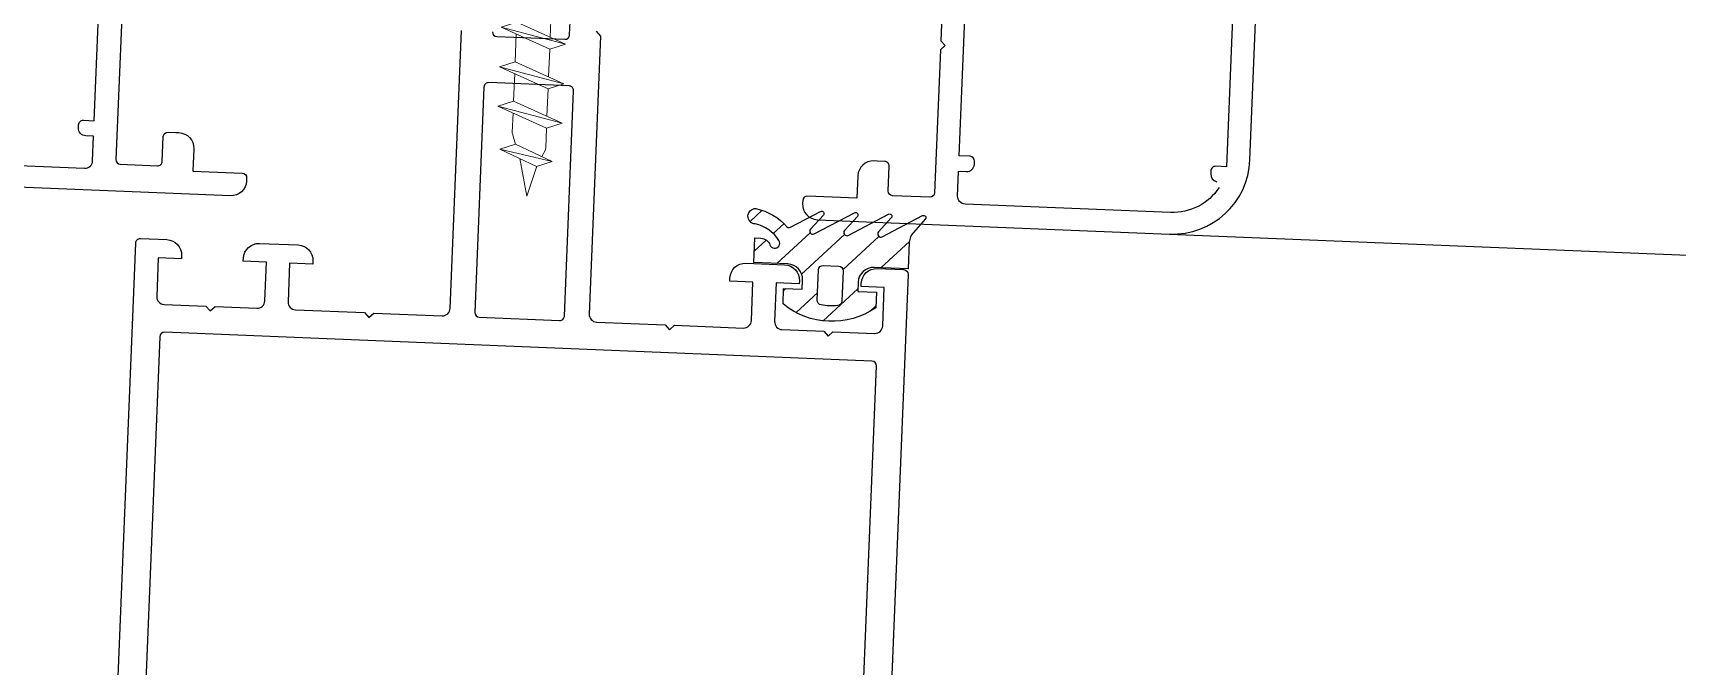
# Model space of a CAD drawing. Header units: millimetres. Extents: x 62878 to 70819, y -67946 to -61850.
# Drawn here: x 66136.1 to 66146.74, y -61864.81 to -61860.71 of the extents above; entities that cross this region are included whole.
import ezdxf

# ---------------------------------------------------------------- set-up
doc = ezdxf.new("R2010")
doc.units = ezdxf.units.MM
doc.layers.add('DOGRAMA', color=171, linetype='Continuous', lineweight=0)

# ---------------------------------------------------------------- blocks, each defined once
blk = doc.blocks.new('a2we')
at = {"lineweight": 5, "ltscale": 0.5}
for p, q in [((-196.0144480926461, -415.2868589025547), (-196.5925912144022, -417.2488821181558)), ((-196.0144480926461, -415.2868589025547), (-195.4639709594615, -417.7110762494052)), ((-197.5747968978259, -417.6063757508618), (-196.5747276986959, -417.2423803302317)), ((-194.1582851917165, -418.2620245979042), (-197.5747968978259, -417.6063757508618)), ((-195.1583543907882, -418.6260200186506), (-197.5747968978259, -417.6063757508618)), ((-196.8896500078097, -417.895480952812), (-197.0961171580722, -418.3448917148726)), ((-196.5747276986959, -417.2423803302317), (-194.1582851917165, -418.2620245979042)), ((-197.1143788935161, -419.7428166739272), (-197.1143788935161, -418.4283854465556)), ((-194.1582851917165, -418.2620245979042), (-195.1583543907882, -418.6260200186506)), ((-195.1583543907882, -418.6260200186506), (-194.9264251741961, -419.2953524503964)), ((-198.1144480926461, -420.1068120946153), (-197.1143788935161, -419.7428166739268)), ((-194.9154016761721, -421.4039929561312), (-198.1144480926461, -420.1068120946153)), ((-193.9153324771005, -421.0399975355008), (-198.1144480926461, -420.1068120946153)), ((-197.1143788935161, -419.7428166739268), (-193.9153324771005, -421.0399975355008)), ((-197.1143788935161, -419.7428166739268), (-193.9153324771005, -421.0399975355008)), ((-194.9154016761394, -420.634479622855), (-194.9154016761394, -419.3608343693425)), ((-197.1143788935161, -422.2969096404012), (-197.1143788935162, -420.512330007273)), ((-193.9153324771005, -421.0399975355008), (-194.9154016761721, -421.4039929561312)), ((-194.9154016761721, -423.1885725893157), (-194.9154016761721, -421.4039929561312)), ((-198.1144480926461, -422.6609050610894), (-197.1143788935161, -422.2969096404012)), ((-194.9154016761721, -423.9580859226053), (-198.1144480926461, -422.6609050610894)), ((-193.9153324771005, -423.594090501975), (-198.1144480926461, -422.6609050610894)), ((-197.1143788935161, -422.2969096404012), (-193.9153324771005, -423.594090501975)), ((-197.1143788935161, -422.2969096404012), (-193.9153324771005, -423.594090501975)), ((-197.1143788935161, -424.8510026068752), (-197.1143788935162, -423.0664229737469)), ((-193.9153324771005, -423.594090501975), (-194.9154016761721, -423.9580859226053)), ((-194.9154016761721, -425.7426655557898), (-194.9154016761721, -423.9580859226053)), ((-198.1144480926461, -425.2149980275636), (-197.1143788935161, -424.8510026068752)), ((-194.9154016761721, -426.5121788890793), (-198.1144480926461, -425.2149980275636)), ((-193.9153324771005, -426.1481834684492), (-198.1144480926461, -425.2149980275636)), ((-197.1143788935161, -424.8510026068752), (-193.9153324771005, -426.1481834684492)), ((-197.1143788935161, -424.8510026068752), (-193.9153324771005, -426.1481834684492)), ((-197.1143788935161, -427.3050955733496), (-197.1143788935162, -425.6205159402211)), ((-193.9153324771005, -426.1481834684492), (-194.9154016761721, -426.5121788890793)), ((-198.1144480926461, -427.669090994038), (-197.1143788935161, -427.3050955733496)), ((-197.1143788935161, -427.3050955733496), (-193.9153324771005, -428.6022764349236)), ((-197.1143788935161, -427.3050955733496), (-193.9153324771005, -428.6022764349236)), ((-194.9154016761721, -428.1967585222638), (-194.9154016761721, -426.5121788890793)), ((-194.9154016761721, -428.9662718555534), (-198.1144480926461, -427.669090994038)), ((-193.9153324771005, -428.6022764349236), (-198.1144480926461, -427.669090994038)), ((-197.1143788935161, -429.5591885398237), (-197.1143788935161, -428.0237477951896)), ((-193.9153324771005, -428.6022764349236), (-194.9154016761721, -428.9662718555534)), ((-198.1144480926461, -429.9231839605702), (-197.1143788935161, -429.5591885398237)), ((-197.1143788935161, -429.5591885398237), (-193.9153324771005, -430.8563694013976)), ((-197.1143788935161, -429.5591885398237), (-193.9153324771005, -430.8563694013976)), ((-194.9154016761721, -430.450851488738), (-194.9154016761721, -428.9662718555534)), ((-194.9154016761721, -431.2203648220857), (-198.1144480926461, -429.9231839605702)), ((-193.9153324771005, -430.8563694013976), (-198.1144480926461, -429.9231839605702)), ((-197.1143788935161, -431.8132815063559), (-197.1143788935161, -430.2778407616635)), ((-198.1144480926461, -432.177276926986), (-197.1143788935161, -431.8132815063559)), ((-197.1143788935161, -431.8132815063559), (-193.9153324771005, -433.1104623678716)), ((-197.1143788935161, -431.8132815063559), (-193.9153324771005, -433.1104623678716)), ((-193.9153324771005, -430.8563694013976), (-194.9154016761721, -431.2203648220857)), ((-194.9154016761721, -432.7049444552304), (-194.9154016761721, -431.2203648220857)), ((-194.9154016761721, -433.4744577885599), (-198.1144480926461, -432.177276926986)), ((-193.9153324771005, -433.1104623678716), (-198.1144480926461, -432.177276926986)), ((-197.1143788935161, -434.0673744728301), (-197.1143788935161, -432.5319337281958)), ((-193.9153324771005, -433.1104623678716), (-194.9154016761721, -433.4744577885599)), ((-194.9154016761721, -434.9590374217446), (-194.9154016761721, -433.4744577885599)), ((-198.1144480926461, -434.4313698935184), (-197.1143788935161, -434.0673744728301)), ((-194.9154016761721, -435.7285507550341), (-198.1144480926461, -434.4313698935184)), ((-193.9153324771005, -435.364555334404), (-198.1144480926461, -434.4313698935184)), ((-197.1143788935161, -434.0673744728301), (-193.9153324771005, -435.364555334404)), ((-197.1143788935161, -434.0673744728301), (-193.9153324771005, -435.364555334404)), ((-197.1143788935161, -436.3642339800811), (-197.1143788935161, -434.7860266946118)), ((-193.9153324771005, -435.364555334404), (-194.9154016761721, -435.7285507550341)), ((-194.9154016761721, -437.2558969289955), (-194.9154016761721, -435.7285507550341)), ((-198.1144480926461, -436.7282294008277), (-197.1143788935161, -436.3642339800811)), ((-194.9154016761721, -438.0254102623434), (-198.1144480926461, -436.7282294008277)), ((-193.9153324771005, -437.6614148416551), (-198.1144480926461, -436.7282294008277)), ((-197.1143788935161, -436.3642339800811), (-193.9153324771005, -437.6614148416551)), ((-197.1143788935161, -436.3642339800811), (-193.9153324771005, -437.6614148416551)), ((-197.1143788935161, -438.6610934873901), (-197.1143788935161, -437.1337473134849)), ((-193.9153324771005, -437.6614148416551), (-194.9154016761721, -438.0254102623434)), ((-194.9154016761721, -439.5527564362646), (-194.9154016761721, -438.0254102623434)), ((-198.1144480926461, -439.0250889080787), (-197.1143788935161, -438.6610934873901)), ((-194.9154016761721, -440.3222697695944), (-198.1144480926461, -439.0250889080787)), ((-193.9153324771005, -439.9582743489061), (-198.1144480926461, -439.0250889080787)), ((-197.1143788935161, -438.6610934873901), (-193.9153324771005, -439.9582743489061)), ((-197.1143788935161, -438.6610934873901), (-193.9153324771005, -439.9582743489061)), ((-197.1143788935161, -440.9579529946993), (-197.1143788935161, -439.430606820736)), ((-193.9153324771005, -439.9582743489061), (-194.9154016761721, -440.3222697695944)), ((-194.9154016761721, -441.849615943574), (-194.9154016761721, -440.3222697695944)), ((-198.1144480926461, -441.3219484153295), (-197.1143788935161, -440.9579529946993)), ((-194.9154016761721, -442.6191292769035), (-198.1144480926461, -441.3219484153295)), ((-193.9153324771005, -442.2551338562151), (-198.1144480926461, -441.3219484153295)), ((-197.1143788935161, -440.9579529946993), (-193.9153324771005, -442.2551338562151)), ((-197.1143788935161, -443.2537258831643), (-197.1143788935161, -441.7274663280053)), ((-193.9153324771005, -442.2551338562151), (-194.9154016761721, -442.6191292769035)), ((-198.1144480926461, -443.6177213039109), (-197.1143788935161, -443.2537258831643)), ((-197.1143788935161, -443.2537258831643), (-193.9153324771005, -444.5509067447383)), ((-194.9154016761721, -444.1453888320787), (-194.9154016761721, -442.6191292769035)), ((-194.9154016761721, -444.9149021654266), (-198.1144480926461, -443.6177213039109)), ((-193.9153324771005, -444.5509067447383), (-198.1144480926461, -443.6177213039109)), ((-197.1143788935161, -445.5538642814245), (-197.1143788935161, -444.0232392165685)), ((-193.9153324771005, -444.5509067447383), (-194.9154016761721, -444.9149021654266)), ((-198.1144480926461, -445.9178597020545), (-197.1143788935161, -445.5538642814245)), ((-197.1143788935161, -445.5538642814245), (-193.9153324771005, -446.8510451429402)), ((-197.1143788935161, -445.5538642814245), (-193.9153324771005, -446.8510451429402)), ((-194.9154016761721, -446.4455272302989), (-194.9154016761721, -444.9149021654266)), ((-193.9153324771005, -446.8510451429402), (-198.1144480926461, -445.9178597020545)), ((-194.9154016761721, -447.2150405636282), (-198.1144480926461, -445.9178597020545)), ((-197.1143788935161, -447.8540026795677), (-197.1143788935161, -446.3233776147298)), ((-193.9153324771005, -446.8510451429402), (-194.9154016761721, -447.2150405636282)), ((-194.9154016761721, -448.7456656284821), (-194.9154016761721, -447.2150405636282)), ((-197.1143788935161, -447.8540026795677), (-198.1144480926461, -448.2179981003141)), ((-194.9154016761721, -449.5151789618299), (-198.1144480926461, -448.2179981003141)), ((-198.1144480926461, -448.2179981003141), (-193.9153324771005, -449.1511835411412)), ((-193.9153324771005, -449.1511835411412), (-197.1143788935161, -447.8540026795677)), ((-197.1143788935161, -450.1541410778275), (-197.1143788935161, -448.6235160129718)), ((-193.9153324770423, -449.1511835411412), (-194.9154016761721, -449.5151789618299)), ((-194.9154016761723, -451.0458040266858), (-194.9154016761721, -449.5151789618299)), ((-198.1144480926461, -450.5181364984577), (-197.1143788935161, -450.1541410778275)), ((-194.9154016761721, -451.8153173600317), (-198.1144480926461, -450.5181364984577)), ((-193.9153324770423, -451.4513219393434), (-198.1144480926461, -450.5181364984577)), ((-197.1143788935161, -450.1541410778275), (-193.9153324770423, -451.4513219393434)), ((-197.1143788935161, -453.2868589025547), (-197.1143788935162, -450.9236544111328)), ((-193.9153324770423, -451.4513219393434), (-194.9154016761721, -451.8153173600317)), ((-194.9154016761721, -453.2868589025547), (-194.9154016761721, -451.8153173600317)), ((-192.7980524524961, -453.2868589025547), (-199.230843732796, -453.2868589025547)), ((-199.230843732796, -454.5827171301502), (-199.230843732796, -453.2868589025547)), ((-192.7980524524961, -454.5827171301502), (-192.7980524524961, -453.2868589025547))]:
    blk.add_line(p, q, dxfattribs=at)
blk.add_lwpolyline([(-196.4690204826777, -455.6637351848848), (-196.1125089353335, -455.3998333582319), (-195.9163872499585, -455.3998333582319), (-195.5598757026143, -455.6637351848848)], dxfattribs=at)
for centre, radius, start, end in [((-196.9143788935627, -418.4283854465556), 0.2, 155.3251238657465, 180), ((-195.115401676151, -419.3608343693425), 0.2, 0, 19.11162363728389), ((-195.6603624057317, -449.5292358589606), 6.187568978619671, 234.757305859688, 262.4904896380407), ((-196.3685337795604, -449.5292358589606), 6.187568978619673, 277.5095103619591, 305.2426941403116)]:
    blk.add_arc(centre, radius, start, end, dxfattribs=at)

msp = doc.modelspace()

# ---------------------------------------------------------------- hatches: boundary and pattern name
at = {"layer": 'DOGRAMA', "lineweight": -2}
h = msp.add_hatch(dxfattribs=at)
h.set_pattern_fill('ANSI31', color=256, scale=0.05, angle=690.2604082083437, style=0)
h.set_pattern_definition([(222.6699836283434, (66248.81999793115, -61874.57857256604), (0.1075967124235172, -0.1167240762467235), [])])
edge = h.paths.add_edge_path()
edge.add_arc((66141.87341493029, -61862.06968018321), 0.1000000000240515, 137.6699836498491, 177.6699836459525)
edge.add_line((66141.7734976069, -61862.06561465829), (66141.76646107837, -61862.2385495451))
edge.add_line((66141.76646107837, -61862.2385495451), (66141.54664296698, -61862.22960539022))
edge.add_arc((66141.54257744203, -61862.32952271356), 0.0999999999784491, 87.66998362810462, 177.6699836241087)
edge.add_line((66141.44266011869, -61862.32545718861), (66141.44022080372, -61862.38540758264))
edge.add_line((66141.44022080372, -61862.38540758264), (66141.56012159173, -61862.39028621257))
edge.add_line((66141.56012159173, -61862.39028621257), (66141.55605606682, -61862.49020353591))
edge.add_arc((66141.27256619652, -61862.07833766762), 0.5000000000275255, 230.8000859830576, 304.5398812744125, ccw=False)
edge.add_line((66140.95655212665, -61862.46581038623), (66140.96061765161, -61862.36589306287))
edge.add_line((66140.96061765161, -61862.36589306287), (66141.08051843967, -61862.3707716928))
edge.add_line((66141.08051843967, -61862.3707716928), (66141.08295775461, -61862.31082129879))
edge.add_arc((66140.98304043128, -61862.30675577385), 0.09999999997088335, 357.6699836321005, 447.6699836364354)
edge.add_line((66140.98710595621, -61862.20683845051), (66140.76728784482, -61862.19789429562))
edge.add_line((66140.76728784482, -61862.19789429562), (66140.77377134096, -61862.0385511389))
edge.add_line((66140.77377134096, -61862.0385511389), (66140.81321809518, -61862.04015618353))
edge.add_arc((66140.81057550396, -61862.10510244371), 0.06499999999752655, 19.260648108805015, 87.66998362274143, ccw=False)
edge.add_arc((66140.90279703576, -61862.07287801283), 0.03268943070795786, 199.2606481172766, 393.1002627498002)
edge.add_arc((66140.72567118821, -61862.18517569514), 0.242411590033789, 32.47251699332882, 77.97928940025928)
edge.add_arc((66140.7795115216, -61861.89816422161), 0.05002797726009005, 88.64214226761811, 266.1553785619104, ccw=False)
edge.add_arc((66140.70226669077, -61862.21156461916), 0.3717812400748608, 41.16996270563487, 77.82148319545058, ccw=False)
edge.add_arc((66140.99517489981, -61861.95166380163), 0.0200000000387174, 229.2843207688576, 297.6699836665743)
edge.add_line((66141.0044624626, -61861.96937654221), (66141.19933655552, -61861.86719555205))
edge.add_arc((66141.20630222758, -61861.88048010748), 0.01500000000269076, -42.330016403245224, 117.66998357839819, ccw=False)
edge.add_line((66141.21739140377, -61861.89058110602), (66141.13447996989, -61861.98160374063))
edge.add_arc((66141.14926553812, -61861.99507173867), 0.01999999998212281, 137.669983585007, 297.6699835945307)
edge.add_line((66141.15855310086, -61862.01278447923), (66141.41915466692, -61861.87613970696))
edge.add_arc((66141.42612033896, -61861.88942426236), 0.01499999997015774, -42.33001639958343, 117.6699835807949, ccw=False)
edge.add_line((66141.43720951513, -61861.89952526089), (66141.35429808122, -61861.9905478955))
edge.add_arc((66141.3690836495, -61862.00401589355), 0.02000000001439656, 137.6699836692254, 297.6699836859334)
edge.add_line((66141.37837121228, -61862.02172863412), (66141.63897277831, -61861.88508386185))
edge.add_arc((66141.64593845035, -61861.89836841725), 0.01499999997015774, -42.33001639958343, 117.6699835807949, ccw=False)
edge.add_line((66141.65702762653, -61861.90846941578), (66141.57411619261, -61861.99949205038))
edge.add_arc((66141.58890176084, -61862.01296004843), 0.01999999998212281, 137.669983585007, 297.6699835945307)
edge.add_line((66141.59818932359, -61862.03067278898), (66141.85879088967, -61861.89402801673))
edge.add_arc((66141.86575656175, -61861.90731257214), 0.01499999999656063, -42.33001632472258, 117.6699836534377, ccw=False)
edge.add_line((66141.87684573795, -61861.91741357067), (66141.79948708898, -61862.00234019298))
edge = h.paths.add_edge_path(flags=16)
edge.add_line((66141.17772787719, -61862.44138820573), (66141.18572094542, -61862.24494469738))
edge.add_arc((66141.21569614242, -61862.24616435489), 0.02999999999538579, 87.66998357539973, 177.6699835753998, ccw=False)
edge.add_line((66141.21691579993, -61862.21618915789), (66141.31683312324, -61862.22025468285))
edge.add_arc((66141.31561346582, -61862.25022987987), 0.03000000001364594, -2.3300162707400887, 87.6699837437094, ccw=False)
edge.add_line((66141.34558866284, -61862.2514495373), (66141.33759559455, -61862.44789304565))
edge.add_arc((66141.30762039754, -61862.44667338818), 0.03000000000844664, 275.4364178165284, 357.66998364595247, ccw=False)
edge.add_arc((66141.2725661967, -61862.07833766779), 0.3999999998805781, 259.9035494360996, 275.43641777239117, ccw=False)
edge.add_arc((66141.20770307421, -61862.44260786319), 0.03000000000077432, 177.6699836737216, 259.9035495007879, ccw=False)

# ---------------------------------------------------------------- linework, layer by layer
msp.add_line((66143.45702109096, -61862.0131834629), (66190.17047686943, -61863.91390211176), dxfattribs=at)
at = {"layer": 'DOGRAMA', "lineweight": -2, "ltscale": 0.5}
for points in [[(66142.0142718962, -61859.83772954221), (66141.97666579047, -61860.76196478328), (66142.00542132996, -61860.79315963776), (66141.97422647549, -61860.82191517729), (66141.93662036973, -61861.74615041834, -0.4142135623730951), (66141.90542551523, -61861.77490595786), (66141.66562393919, -61861.76514869799, -0.4142135623730951), (66141.63686839966, -61861.7339538435), (66141.64337323955, -61861.5740861261, 0.4142135623730951), (66141.61461770005, -61861.54289127162), (66141.56465903835, -61861.54085850915), (66141.5446755737, -61861.54004540418, 0.4142135623730951), (66141.44069272537, -61861.63589720258), (66141.4347977142, -61861.78077732144), (66141.11506227951, -61861.76776764162, 0.4142135623730951), (66141.083867425, -61861.79652318115), (66141.08305431996, -61861.8165066458, 0.4142135623730951), (66141.17890611841, -61861.92048949409), (66143.45702109096, -61862.0131834629, 0.4142135623730951), (66143.9769353325, -61861.53392447089), (66144.10743868328, -61858.32657839108, 0.4142135623730951)], [(66134.8091357247, -61861.34777753316, 0.2621398995659221), (66135.10962459314, -61861.53342132464), (66136.43852499384, -61861.58749280643, 0.4142135623730951), (66136.49051641798, -61861.53956690722), (66136.49702125788, -61861.37969918986), (66136.44706259624, -61861.37766642736, -0.4142135623730951), (66136.399136697, -61861.32567500323), (66136.39994980197, -61861.30569153855, -0.4142135623730951), (66136.43114465653, -61861.27693599902), (66136.5010867829, -61861.27978186648), (66136.61207561391, -61858.55203893881), (66134.8835059198, -61858.48170535725), (66134.77251708877, -61861.20944828491), (66134.84245921511, -61861.21229415236, -0.4142135623730951), (66134.87121475468, -61861.24348900684), (66134.87040164968, -61861.26347247152, -0.3618128521052944), (66134.82749399668, -61861.31094004518)], [(66143.77729067819, -61861.71268180069, -0.2621398995659221), (66143.46271282584, -61861.87329921019), (66142.13381242522, -61861.8192277284, -0.4142135623730951), (66142.08588652604, -61861.76723630428), (66142.09239136594, -61861.60736858689), (66142.1423500276, -61861.60940134937, 0.4142135623730951), (66142.19434145174, -61861.56147545019), (66142.1951545568, -61861.54149198548, 0.4142135623730951), (66142.16639901718, -61861.51029713101), (66142.0964568909, -61861.50745126355), (66142.20744572193, -61858.77970833587), (66143.93601541602, -61858.85004191747), (66143.82502658493, -61861.57778484513), (66143.75508445865, -61861.57493897766, 0.4142135623730951), (66143.72388960412, -61861.60369451718), (66143.72307649913, -61861.62367798186, 0.3618128521052944), (66143.76198589124, -61861.67447460022)], [(66136.6786083375, -61860.60644235507), (66136.64100223177, -61861.53067759614, 0.4142135623730951), (66136.66975777128, -61861.56187245061), (66136.90955934738, -61861.5716297105, 0.4142135623730951), (66136.94075420182, -61861.54287417098), (66136.94725904174, -61861.38300645362, -0.4142135623730951), (66136.97845389623, -61861.35425091408), (66137.02841255793, -61861.35628367653), (66137.04839602258, -61861.35709678153, -0.4142135623730951), (66137.14424782098, -61861.46107962987), (66137.13835280982, -61861.60595974872), (66137.4580882446, -61861.61896942856, -0.4142135623730951), (66137.4868437841, -61861.65016428304), (66137.48603067912, -61861.67014774772, -0.4142135623730951), (66137.38204783082, -61861.76599954613), (66135.10393285827, -61861.67330557731, -0.4142135623730951)], [(66136.34062132891, -61872.60261944536), (66136.76912765835, -61862.07133356352, -0.4142135623732619), (66136.80032251283, -61862.04257802399), (66136.97018196248, -61862.04948941641, -0.4142135623730951), (66137.06603376096, -61862.1534722647), (66137.06522065599, -61862.17345572938), (66136.91534467094, -61862.16735744194), (66136.9051808585, -61862.41715075036, 0.4142135623730951), (66136.9531067578, -61862.46914217451), (66137.22288353083, -61862.48011909185), (66137.25163907034, -61862.51131394638), (66137.28283392484, -61862.48255840683), (66137.55261069792, -61862.49353532416, 0.4142135623730951), (66137.60460212207, -61862.44560942501), (66137.61476593441, -61862.19581611657), (66137.46488994939, -61862.18971782917), (66137.46570305439, -61862.16973436449, -0.4142135623728953), (66137.56968590274, -61862.07388256608), (66137.81947921106, -61862.08404637844, -0.4142135623729619), (66137.91533100948, -61862.18802922675), (66137.91451790452, -61862.20801269141), (66137.7646419194, -61862.20191440401), (66137.75447810709, -61862.45170771242, 0.4142135623731395), (66137.8024040063, -61862.50369913653), (66138.24889358677, -61862.52186630183), (66138.27764912628, -61862.55306115634), (66138.30884398082, -61862.5243056168), (66138.75161857819, -61862.54232162355, 0.4142135623730951), (66138.80361000236, -61862.49439572435), (66138.8767894514, -61860.69588390393)], [(66139.07662409815, -61860.70401495381, 0.4142135623729288), (66139.10537963768, -61860.73520980831), (66139.54501586047, -61860.75309811808, 0.4142135623725959), (66139.57621071489, -61860.72434257856), (66139.58146700455, -61860.59516014873, -0.1989123673796753)], [(66139.74728982206, -61860.70127877395), (66139.77604536164, -61860.73247362845), (66139.70286591255, -61862.53098544889, 0.4142135623730951), (66139.75079181179, -61862.58297687303), (66140.19356640917, -61862.60099287977), (66140.22232194862, -61862.63218773426), (66140.25351680318, -61862.60343219472), (66140.70000638367, -61862.62159936002, 0.4142135623730951), (66140.75199780782, -61862.57367346084), (66140.7621616202, -61862.32388015243), (66140.61228563514, -61862.31778186501), (66140.6130987402, -61862.29779840035, -0.4142135623729619), (66140.71708158843, -61862.2019466019), (66140.96687489681, -61862.2121104143, -0.4142135623728953), (66141.06272669524, -61862.31609326261), (66141.06191359021, -61862.33607672724), (66140.91203760522, -61862.32997843984), (66140.90187379287, -61862.57977174823, 0.4142135623730951), (66140.94979969205, -61862.63176317241), (66141.21957646511, -61862.64274008975), (66141.24833200467, -61862.67393494425), (66141.27952685914, -61862.64517940472), (66141.5493036322, -61862.65615632206, 0.4142135623730951), (66141.60129505637, -61862.60823042288), (66141.6114588687, -61862.35843711448), (66141.46158288367, -61862.35233882704), (66141.46239598868, -61862.33235536238, -0.4142135623728953), (66141.56637883701, -61862.23650356398), (66141.7362382867, -61862.24341495639, -0.4142135623729288), (66141.76499382622, -61862.27460981088), (66141.3364874968, -61872.80589569277, -0.4142135623729288)]]:
    msp.add_lwpolyline(points, format="xyb", dxfattribs=at)
at = {"layer": 'DOGRAMA', "lineweight": -2, "ltscale": 5}
msp.add_lwpolyline([(66139.02202127894, -61861.0620911079), (66138.96266461474, -61862.52088402893, 0.4142135623730951), (66138.99142015426, -61862.5520788834), (66139.51099023569, -61862.57321961314, 0.4142135623730951), (66139.54218509019, -61862.54446407362), (66139.60154175444, -61861.08567115258, 0.4142135623730951), (66139.57278621488, -61861.05447629812), (66139.05321613344, -61861.0333355684, 0.4142135623730951)], format="xyb", close=True, dxfattribs=at)
at = {"layer": 'DOGRAMA', "lineweight": -2}
for points in [[(66141.79948708898, -61862.00234019298, 0.176326980708443), (66141.7734976069, -61862.06561465829), (66141.76646107837, -61862.2385495451), (66141.54664296698, -61862.22960539022, 0.4142135623726288), (66141.44266011869, -61862.32545718861), (66141.44022080372, -61862.38540758264), (66141.56012159173, -61862.39028621257), (66141.55605606682, -61862.49020353591, -0.3333333333332321), (66140.95655212665, -61862.46581038623), (66140.96061765161, -61862.36589306287), (66141.08051843967, -61862.3707716928), (66141.08295775461, -61862.31082129879, 0.4142135623730951), (66140.98710595621, -61862.20683845051), (66140.76728784482, -61862.19789429562), (66140.77377134096, -61862.0385511389), (66140.81321809518, -61862.04015618353, -0.3076847592325163), (66140.8719373066, -61862.08366114764, 1.128701775594264), (66140.93018150184, -61862.05502612503, 0.2012120834862478), (66140.77615709775, -61861.94807961352, -0.9785310008383128), (66140.78069702807, -61861.84815029272, -0.1612998685773607), (66140.98212878287, -61861.96682291882, 0.3075716929248266), (66141.0044624626, -61861.96937654221), (66141.19933655552, -61861.86719555205, -0.8390996311771568), (66141.21739140377, -61861.89058110602), (66141.13447996989, -61861.98160374063, 0.8390996311749109), (66141.15855310086, -61862.01278447923), (66141.41915466692, -61861.87613970696, -0.8390996311813727), (66141.43720951513, -61861.89952526089), (66141.35429808122, -61861.9905478955, 0.8390996311751685), (66141.37837121228, -61862.02172863412), (66141.63897277831, -61861.88508386185, -0.8390996311750223), (66141.65702762653, -61861.90846941578), (66141.57411619261, -61861.99949205038, 0.8390996311790603), (66141.59818932359, -61862.03067278898), (66141.85879088967, -61861.89402801673, -0.8390996311813727), (66141.87684573795, -61861.91741357067)], [(66141.17772787719, -61862.44138820573), (66141.18572094542, -61862.24494469738, -0.414213562374205), (66141.21691579993, -61862.21618915789), (66141.31683312324, -61862.22025468285, -0.4142135623730951), (66141.34558866284, -61862.2514495373), (66141.33759559455, -61862.44789304565, -0.3750467088372598), (66141.31046263006, -61862.4765384466, -0.0678788880673013), (66141.20244390215, -61862.47214328445, -0.3750467088370437)]]:
    msp.add_lwpolyline(points, format="xyb", close=True, dxfattribs=at)
at = {"layer": 'DOGRAMA', "lineweight": -2, "ltscale": 0.5}
msp.add_lwpolyline([(66136.61804510967, -61870.21192162971), (66136.60381577237, -61870.56163226145), (66136.52779045582, -61872.43008620823, 0.4142135623730953), (66136.55654599535, -61872.46128106273), (66141.13275940511, -61872.64748210531, 0.4142135623730951), (66141.16395425965, -61872.61872656581), (66141.23997957616, -61870.750272619), (66141.25420891348, -61870.40056198726), (66141.56074949447, -61862.86679580611, 0.4142135623730951), (66141.53199395497, -61862.8356009516), (66136.95578054519, -61862.64939990905, 0.4142135623722071), (66136.9245856907, -61862.67815544858)], format="xyb", close=True, dxfattribs=at)

# ---------------------------------------------------------------- block references
at = {"layer": 'DOGRAMA', "linetype": 'ByBlock', "lineweight": -2, "xscale": 0.100000000000341, "yscale": 0.100000000000341, "zscale": 0.100000000000341, "rotation": 177.669983631853}
msp.add_blockref('a2we', (66118.02492512285, -61902.46613300988), dxfattribs=at)

doc.saveas('drawing.dxf')
